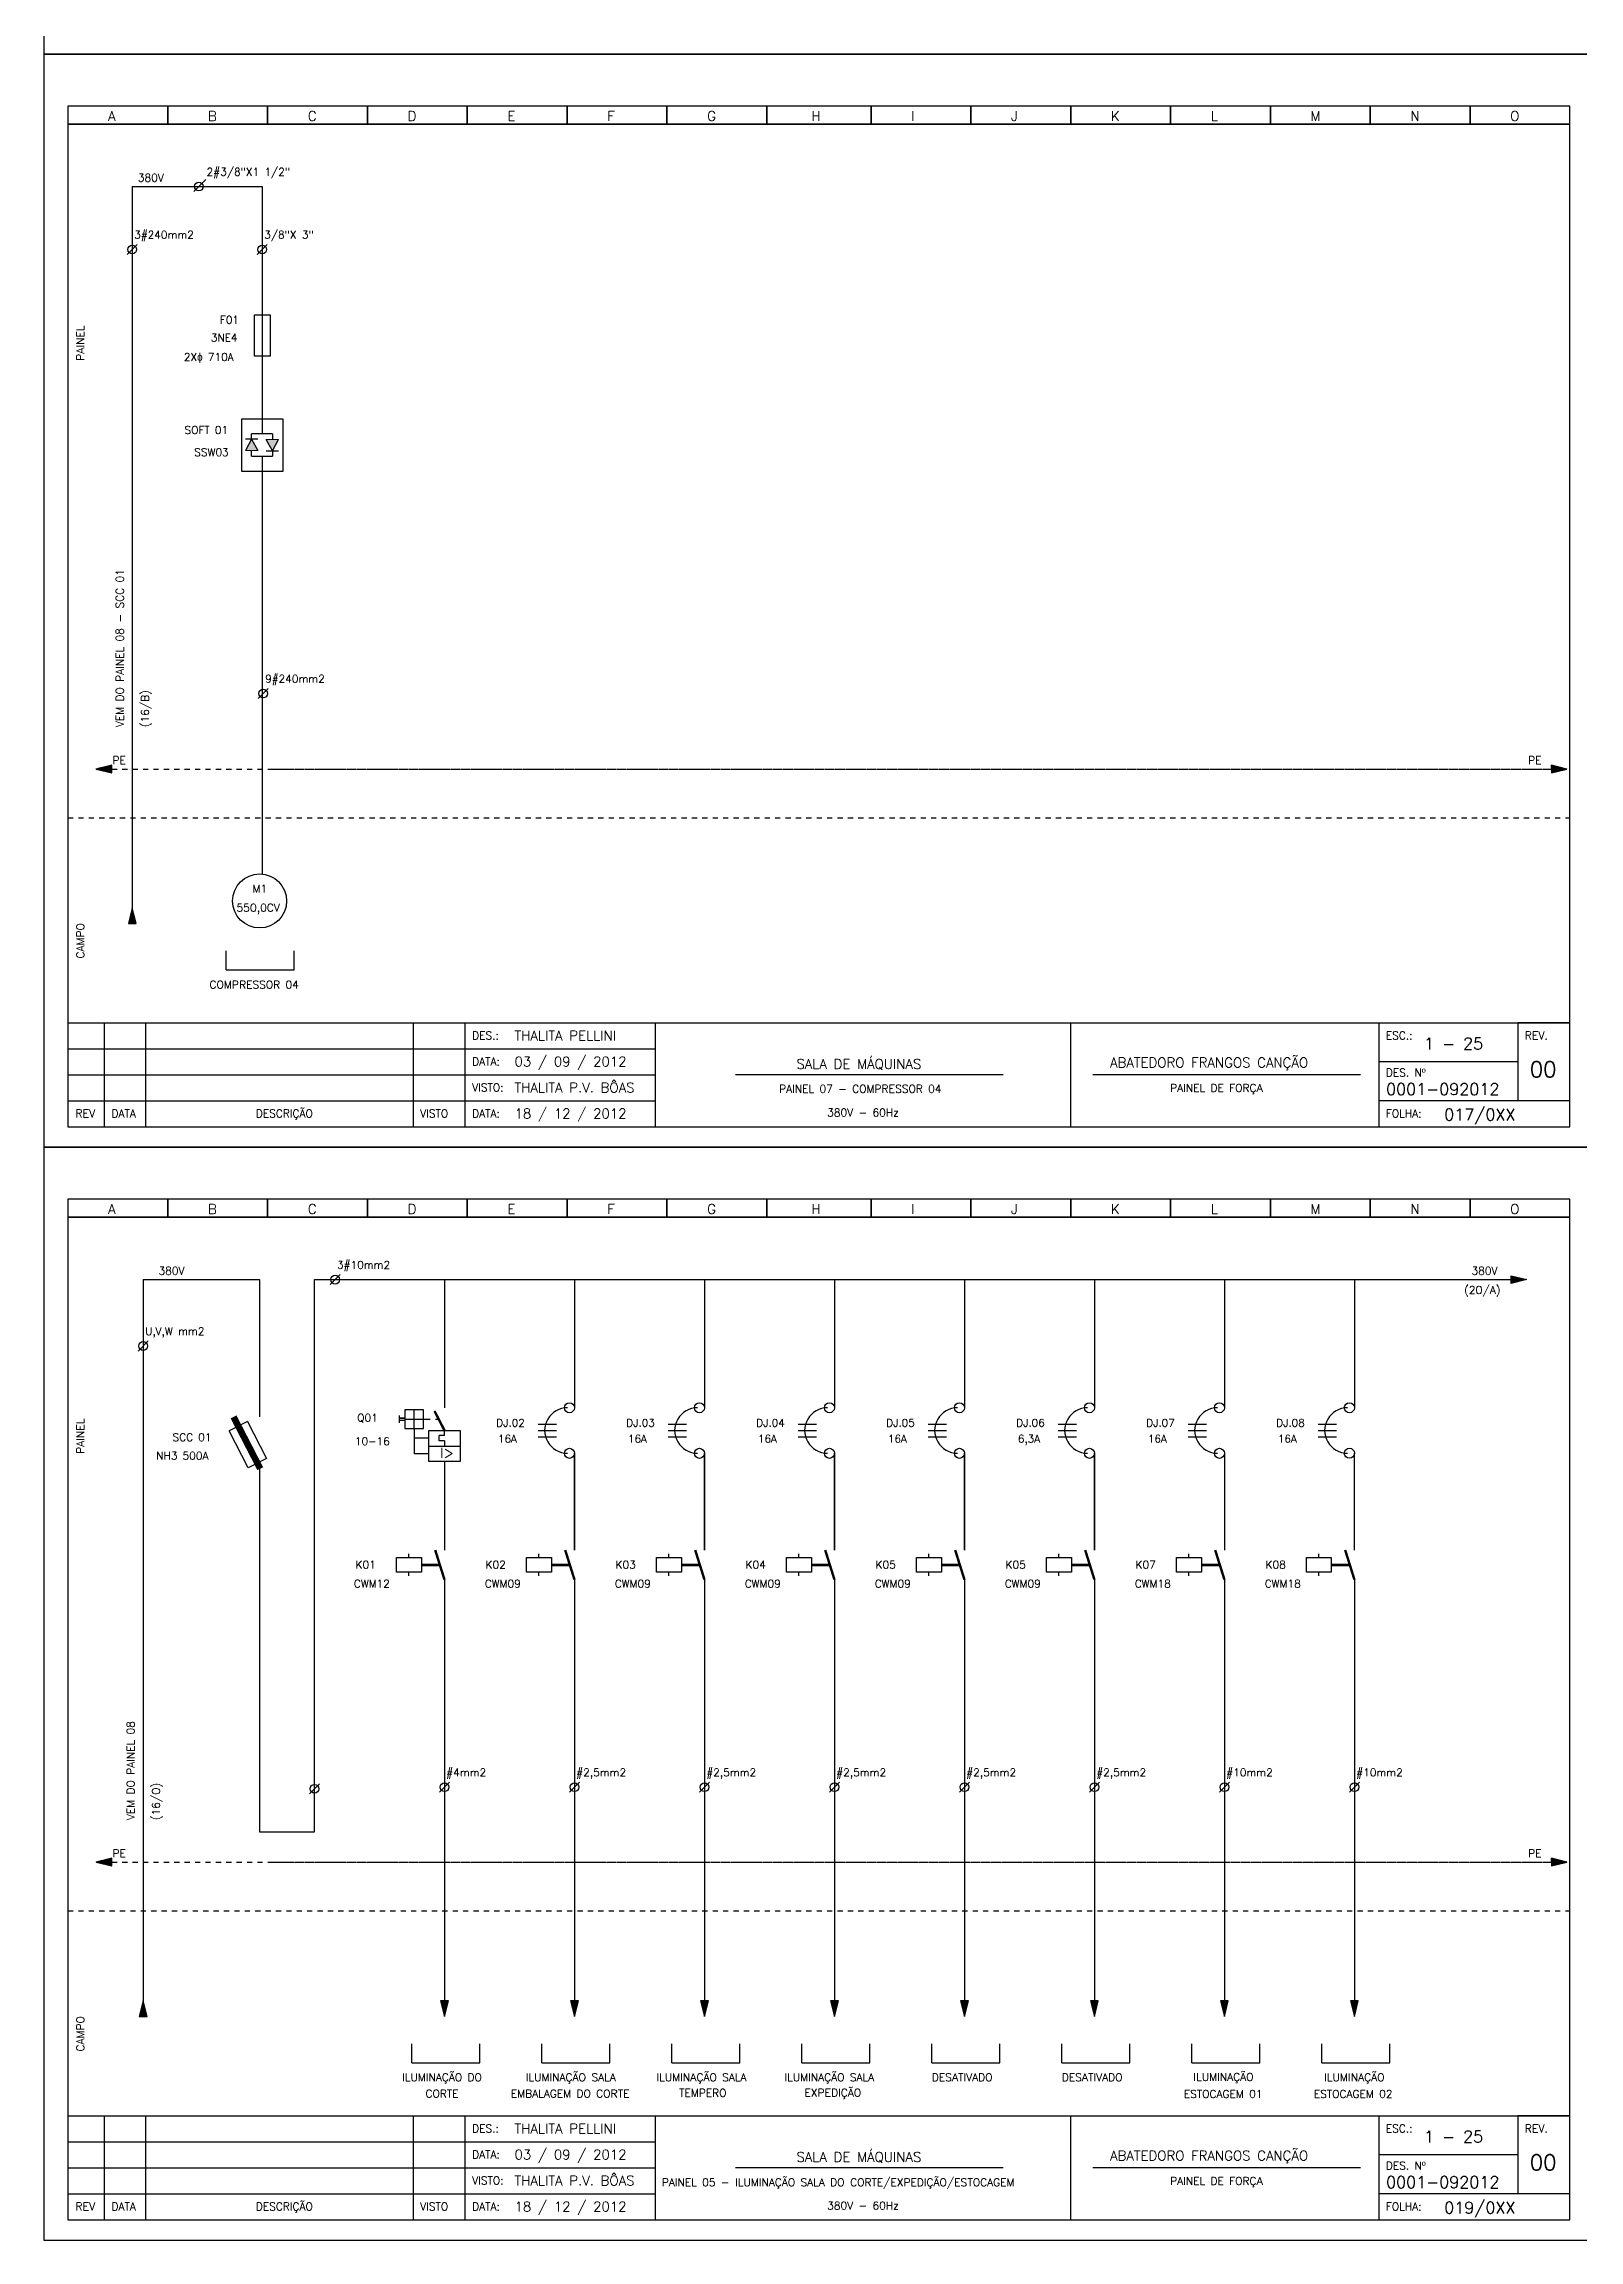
# Model space of a CAD drawing. Header units: millimetres. Extents: x 1974 to 2560, y 1429 to 1567.
# Drawn here: x 2055.23 to 2084.76, y 1470.58 to 1512.83 of the extents above; entities that cross this region are included whole.
import ezdxf

# ---------------------------------------------------------------- set-up
doc = ezdxf.new("R2010")
doc.units = ezdxf.units.MM
for name, pattern in [('DASHDOT2', [0.5, 0.25, -0.125, 0, -0.125]), ('DASHED', [0.75, 0.5, -0.25]), ('HIDDEN2', [0.1875, 0.125, -0.0625])]:
    doc.linetypes.add(name, pattern=pattern)
for name, color, linetype in [('1', 5, 'Continuous'), ('ALIMENTAÇÃO', 6, 'Continuous'), ('CONECTOR_SAK', 2, 'Continuous'), ('DISJUNTOR', 5, 'Continuous'), ('EQUIPAMENTOS', 5, 'Continuous'), ('linhas', 6, 'Continuous'), ('MARGEM', 1, 'Continuous'), ('MOTORES', 5, 'Continuous'), ('PAINEL', 7, 'Continuous'), ('soft', 5, 'Continuous'), ('TERRA', 3, 'DASHED'), ('TEXTO', 4, 'Continuous'), ('TEXTO_2', 5, 'Continuous'), ('TIMBRE', 7, 'Continuous')]:
    doc.layers.add(name, color=color, linetype=linetype)
doc.styles.add('REGUA60', font='romans.shx', dxfattribs={"height": 2})
doc.styles.add('ROMANC', font='romanc.shx', dxfattribs={"height": 0.55})
doc.styles.add('ROMANS', font='romans.shx', dxfattribs={"height": 37})

# ---------------------------------------------------------------- blocks, each defined once
blk = doc.blocks.new('soft')
at = {"layer": 'soft'}
h = blk.add_hatch(color=7, dxfattribs=at)
h.paths.add_polyline_path([(-0.206, -0.385), (-0.323, -0.602), (-0.088, -0.602)])
h.paths.add_polyline_path([(0.194, -0.609), (0.312, -0.391), (0.077, -0.391)])
for p, q in [((0.403, 0), (-0.397, 0)), ((-0.397, 0), (-0.397, -1)), ((0.403, -1), (0.403, 0)), ((-0.206, -0.385), (-0.323, -0.602)), ((-0.206, -0.385), (-0.088, -0.602)), ((0.194, -0.609), (0.077, -0.391)), ((0.194, -0.609), (0.312, -0.391)), ((-0.397, -1), (0.403, -1))]:
    blk.add_line(p, q, dxfattribs=at)
at = {"layer": 'soft', "color": 7}
for p, q in [((0, 0), (0, -0.282)), ((-0.083, -0.385), (-0.323, -0.385)), ((-0.206, -0.385), (-0.206, -0.282)), ((0.194, -0.282), (-0.206, -0.282)), ((0.194, -0.282), (0.194, -0.391)), ((-0.206, -0.711), (-0.206, -0.602)), ((-0.206, -0.711), (0.194, -0.711)), ((0, -0.711), (0, -1)), ((0.072, -0.609), (0.312, -0.609)), ((0.194, -0.609), (0.194, -0.711))]:
    blk.add_line(p, q, dxfattribs=at)
at = {"layer": 'soft', "lineweight": 20}
for p, q in [((0.312, -0.391), (0.077, -0.391)), ((-0.323, -0.602), (-0.088, -0.602))]:
    blk.add_line(p, q, dxfattribs=at)

msp = doc.modelspace()

# ---------------------------------------------------------------- hatches: boundary and pattern name
at = {"layer": 'EQUIPAMENTOS'}
for points in [[(2057.006, 1495.907), (2056.931, 1496.207), (2056.856, 1495.907)], [(2057.006, 1495.907), (2056.931, 1496.207), (2056.856, 1495.907)], [(2083.45, 1488.984), (2083.75, 1489.059), (2083.45, 1489.134)], [(2057.216, 1474.884), (2057.141, 1475.184), (2057.066, 1474.884)], [(2057.216, 1474.884), (2057.141, 1475.184), (2057.066, 1474.884)], [(2062.86, 1475.184), (2062.935, 1474.884), (2063.01, 1475.184)], [(2065.36, 1475.184), (2065.435, 1474.884), (2065.51, 1475.184)], [(2067.86, 1475.184), (2067.935, 1474.884), (2068.01, 1475.184)], [(2070.36, 1475.184), (2070.435, 1474.884), (2070.51, 1475.184)], [(2072.86, 1475.184), (2072.935, 1474.884), (2073.01, 1475.184)], [(2075.36, 1475.184), (2075.435, 1474.884), (2075.51, 1475.184)], [(2077.86, 1475.184), (2077.935, 1474.884), (2078.01, 1475.184)], [(2080.36, 1475.184), (2080.435, 1474.884), (2080.51, 1475.184)]]:
    msp.add_hatch(color=256, dxfattribs=at).paths.add_polyline_path(points)
at = {"layer": 'TERRA'}
h = msp.add_hatch(dxfattribs=at)
h.set_pattern_fill('ANSI31', color=256, scale=0.004, angle=180, style=0)
h.set_pattern_definition([(225, (2113.49248524, 1547.50084864), (0.0003535533906, -0.0003535533906), [])])
h.paths.add_polyline_path([(2056.238, 1498.881), (2056.538, 1498.881), (2056.538, 1498.956)])
h.paths.add_polyline_path([(2056.538, 1498.806), (2056.538, 1498.881), (2056.238, 1498.881)])
h = msp.add_hatch(dxfattribs=at)
h.set_pattern_fill('ANSI31', color=256, scale=0.004, style=0)
h.set_pattern_definition([(45, (2027.26803103, 1450.2612611), (-0.0003535533906, 0.0003535533906), [])])
h.paths.add_polyline_path([(2084.522, 1498.881), (2084.222, 1498.881), (2084.222, 1498.806)])
h.paths.add_polyline_path([(2084.222, 1498.956), (2084.222, 1498.881), (2084.522, 1498.881)])
h = msp.add_hatch(dxfattribs=at)
h.set_pattern_fill('ANSI31', color=256, scale=0.004, angle=180, style=0)
h.set_pattern_definition([(225, (2113.49248524, 1526.47584864), (0.0003535533906, -0.0003535533906), [])])
h.paths.add_polyline_path([(2056.238, 1477.856), (2056.538, 1477.856), (2056.538, 1477.931)])
h.paths.add_polyline_path([(2056.538, 1477.781), (2056.538, 1477.856), (2056.238, 1477.856)])
h = msp.add_hatch(dxfattribs=at)
h.set_pattern_fill('ANSI31', color=256, scale=0.004, style=0)
h.set_pattern_definition([(45, (2027.26803103, 1429.2362611), (-0.0003535533906, 0.0003535533906), [])])
h.paths.add_polyline_path([(2084.522, 1477.856), (2084.222, 1477.856), (2084.222, 1477.781)])
h.paths.add_polyline_path([(2084.222, 1477.931), (2084.222, 1477.856), (2084.522, 1477.856)])

# ---------------------------------------------------------------- linework, layer by layer
for p, q in [((2058.74, 1495.021), (2058.74, 1495.385)), ((2058.74, 1495.021), (2060.047, 1495.021)), ((2060.047, 1495.021), (2060.047, 1495.385)), ((2084.579, 1493.997), (2083.579, 1493.997)), ((2064.737, 1486.28), (2065.09, 1486.28)), ((2064.737, 1486.157), (2065.09, 1486.157)), ((2067.237, 1486.28), (2067.59, 1486.28)), ((2067.237, 1486.157), (2067.59, 1486.157)), ((2069.737, 1486.28), (2070.09, 1486.28)), ((2069.737, 1486.157), (2070.09, 1486.157)), ((2072.237, 1486.28), (2072.59, 1486.28)), ((2072.237, 1486.157), (2072.59, 1486.157)), ((2074.737, 1486.28), (2075.09, 1486.28)), ((2074.737, 1486.157), (2075.09, 1486.157)), ((2077.237, 1486.28), (2077.59, 1486.28)), ((2077.237, 1486.157), (2077.59, 1486.157)), ((2079.737, 1486.28), (2080.09, 1486.28)), ((2079.737, 1486.157), (2080.09, 1486.157)), ((2064.737, 1486.034), (2065.09, 1486.034)), ((2067.237, 1486.034), (2067.59, 1486.034)), ((2069.737, 1486.034), (2070.09, 1486.034)), ((2072.237, 1486.034), (2072.59, 1486.034)), ((2074.737, 1486.034), (2075.09, 1486.034)), ((2077.237, 1486.034), (2077.59, 1486.034)), ((2079.737, 1486.035), (2080.09, 1486.035)), ((2062.307, 1473.996), (2062.307, 1474.36)), ((2063.614, 1473.996), (2063.614, 1474.36)), ((2064.807, 1473.996), (2064.807, 1474.36)), ((2066.114, 1473.996), (2066.114, 1474.36)), ((2067.307, 1473.996), (2067.307, 1474.36)), ((2068.614, 1473.996), (2068.614, 1474.36)), ((2069.807, 1473.996), (2069.807, 1474.36)), ((2071.114, 1473.996), (2071.114, 1474.36)), ((2072.307, 1473.996), (2072.307, 1474.36)), ((2073.614, 1473.996), (2073.614, 1474.36)), ((2074.807, 1473.996), (2074.807, 1474.36)), ((2076.114, 1473.996), (2076.114, 1474.36)), ((2077.307, 1473.996), (2077.307, 1474.36)), ((2078.614, 1473.996), (2078.614, 1474.36)), ((2079.807, 1473.996), (2079.807, 1474.36)), ((2081.114, 1473.996), (2081.114, 1474.36)), ((2062.307, 1473.996), (2063.614, 1473.996)), ((2064.807, 1473.996), (2066.114, 1473.996)), ((2067.307, 1473.996), (2068.614, 1473.996)), ((2069.807, 1473.996), (2071.114, 1473.996)), ((2072.307, 1473.996), (2073.614, 1473.996)), ((2074.807, 1473.996), (2076.114, 1473.996)), ((2077.307, 1473.996), (2078.614, 1473.996)), ((2079.807, 1473.996), (2081.114, 1473.996)), ((2084.579, 1472.972), (2083.579, 1472.972))]:
    msp.add_line(p, q)
at = {"layer": '1'}
for p, q in [((2062.067, 1486.448), (2062.067, 1486.302)), ((2062.171, 1486.396), (2062.067, 1486.396)), ((2062.067, 1486.396), (2062.171, 1486.396)), ((2062.067, 1486.354), (2062.171, 1486.354)), ((2062.535, 1486.557), (2062.171, 1486.557)), ((2062.171, 1486.557), (2062.171, 1486.193)), ((2062.171, 1486.375), (2062.535, 1486.375)), ((2062.171, 1486.193), (2062.535, 1486.193)), ((2062.353, 1486.193), (2062.353, 1486.557)), ((2062.535, 1486.193), (2062.535, 1486.557))]:
    msp.add_line(p, q, dxfattribs=at)
at = {"layer": 'ALIMENTAÇÃO'}
for p, q in [((2059.431, 1510.084), (2059.431, 1505.611)), ((2059.431, 1504.611), (2059.431, 1496.86)), ((2059.376, 1489.059), (2059.376, 1486.418)), ((2060.435, 1478.436), (2060.435, 1489.059)), ((2059.376, 1485.457), (2059.376, 1478.436)), ((2059.376, 1478.436), (2060.435, 1478.436))]:
    msp.add_line(p, q, dxfattribs=at)
at = {"layer": 'ALIMENTAÇÃO', "color": 6}
for p, q in [((2062.935, 1489.059), (2062.935, 1486.595)), ((2065.435, 1489.059), (2065.435, 1486.595)), ((2067.935, 1489.059), (2067.935, 1486.595)), ((2070.435, 1489.059), (2070.435, 1486.595)), ((2072.935, 1489.059), (2072.935, 1486.595)), ((2075.435, 1489.059), (2075.435, 1486.595)), ((2077.935, 1489.059), (2077.935, 1486.578)), ((2080.435, 1489.059), (2080.435, 1486.579)), ((2062.935, 1485.557), (2062.935, 1483.852)), ((2065.435, 1485.718), (2065.435, 1483.852)), ((2067.935, 1485.718), (2067.935, 1483.852)), ((2070.435, 1485.718), (2070.435, 1483.852)), ((2072.935, 1485.718), (2072.935, 1483.852)), ((2075.435, 1485.718), (2075.435, 1483.852)), ((2077.935, 1485.718), (2077.935, 1483.852)), ((2062.935, 1483.289), (2062.935, 1475.184)), ((2065.435, 1483.289), (2065.435, 1475.184)), ((2067.935, 1483.289), (2067.935, 1475.184)), ((2070.435, 1483.289), (2070.435, 1475.184)), ((2072.935, 1483.289), (2072.935, 1475.184)), ((2075.435, 1483.289), (2075.435, 1475.184)), ((2077.935, 1483.289), (2077.935, 1475.183)), ((2080.435, 1483.289), (2080.435, 1475.184))]:
    msp.add_line(p, q, dxfattribs=at)
at = {"layer": 'CONECTOR_SAK'}
for p, q in [((2058.347, 1510.222), (2058.116, 1509.988)), ((2057.027, 1508.971), (2056.836, 1508.778)), ((2059.527, 1508.971), (2059.336, 1508.778)), ((2059.545, 1500.429), (2059.354, 1500.236)), ((2060.929, 1489.156), (2060.738, 1488.963)), ((2057.237, 1487.879), (2057.046, 1487.686)), ((2063.03, 1479.392), (2062.84, 1479.199)), ((2065.53, 1479.392), (2065.34, 1479.199)), ((2068.03, 1479.392), (2067.84, 1479.199)), ((2070.53, 1479.392), (2070.34, 1479.199)), ((2073.03, 1479.392), (2072.84, 1479.199)), ((2075.53, 1479.392), (2075.34, 1479.199)), ((2078.03, 1479.392), (2077.84, 1479.199)), ((2080.53, 1479.392), (2080.34, 1479.199)), ((2060.53, 1479.363), (2060.34, 1479.17))]:
    msp.add_line(p, q, dxfattribs=at)
for centre in [(2058.211, 1510.084), (2056.931, 1508.874), (2059.431, 1508.874), (2059.449, 1500.332), (2060.833, 1489.059), (2057.141, 1487.782), (2060.435, 1479.266), (2062.935, 1479.295), (2065.435, 1479.295), (2067.935, 1479.295), (2070.435, 1479.295), (2072.935, 1479.295), (2075.435, 1479.295), (2077.935, 1479.295), (2080.435, 1479.295)]:
    msp.add_circle(centre, 0.0846, dxfattribs=at)
at = {"layer": 'DISJUNTOR'}
for p, q in [((2062.353, 1486.193), (2062.353, 1485.707)), ((2062.936, 1486.058), (2062.936, 1486.158)), ((2062.635, 1486.007), (2062.353, 1486.007)), ((2062.636, 1485.858), (2063.236, 1485.858)), ((2062.936, 1486.058), (2062.835, 1486.058)), ((2062.835, 1485.958), (2062.835, 1486.058)), ((2062.935, 1485.958), (2062.835, 1485.958)), ((2062.935, 1485.958), (2062.935, 1485.858)), ((2062.635, 1485.707), (2062.353, 1485.707))]:
    msp.add_line(p, q, dxfattribs=at)
at = {"layer": 'DISJUNTOR', "linetype": 'HIDDEN2'}
msp.add_line((2062.535, 1486.375), (2062.834, 1486.375), dxfattribs=at)
at = {"layer": 'DISJUNTOR'}
for points, const_width in [([(2059.393, 1485.422), (2058.879, 1486.418)], 0.126), ([(2062.936, 1486.158), (2062.743, 1486.532)], 0.0472)]:
    msp.add_lwpolyline(points, dxfattribs=dict(at, const_width=const_width))
msp.add_lwpolyline([(2062.636, 1486.158), (2063.236, 1486.158), (2063.236, 1485.558), (2062.636, 1485.558)], close=True, dxfattribs=at)
for centre in [(2065.338, 1486.595), (2067.838, 1486.595), (2070.338, 1486.595), (2072.838, 1486.595), (2075.338, 1486.595), (2077.838, 1486.595), (2080.338, 1486.595), (2065.338, 1485.718), (2067.838, 1485.718), (2070.338, 1485.718), (2072.838, 1485.718), (2075.338, 1485.718), (2077.838, 1485.718), (2080.338, 1485.719)]:
    msp.add_circle(centre, 0.097, dxfattribs=at)
for centre in [(2065.3, 1486.157), (2067.8, 1486.157), (2070.3, 1486.157), (2072.8, 1486.157), (2075.3, 1486.157), (2077.8, 1486.157), (2080.3, 1486.157)]:
    msp.add_arc(centre, 0.438, 89.8656, 270.134, dxfattribs=at)
at = {"layer": 'EQUIPAMENTOS'}
for p, q in [((2056.931, 1510.084), (2059.431, 1510.084)), ((2057.141, 1489.059), (2059.376, 1489.059)), ((2060.435, 1489.059), (2083.45, 1489.059)), ((2059.148, 1486.331), (2058.793, 1486.148)), ((2059.158, 1485.437), (2058.793, 1486.148)), ((2059.148, 1486.331), (2059.514, 1485.62)), ((2059.514, 1485.62), (2059.158, 1485.437)), ((2062.253, 1483.713), (2062.253, 1483.784)), ((2064.753, 1483.713), (2064.753, 1483.784)), ((2067.253, 1483.713), (2067.253, 1483.784)), ((2069.753, 1483.713), (2069.753, 1483.784)), ((2072.253, 1483.713), (2072.253, 1483.784)), ((2074.753, 1483.713), (2074.753, 1483.784)), ((2077.253, 1483.713), (2077.253, 1483.784)), ((2079.753, 1483.713), (2079.753, 1483.785)), ((2062.253, 1483.363), (2062.253, 1483.434)), ((2062.491, 1483.583), (2062.843, 1483.583)), ((2062.491, 1483.563), (2062.849, 1483.563)), ((2064.753, 1483.363), (2064.753, 1483.434)), ((2064.991, 1483.583), (2065.343, 1483.583)), ((2064.991, 1483.563), (2065.349, 1483.563)), ((2067.253, 1483.363), (2067.253, 1483.434)), ((2067.491, 1483.583), (2067.843, 1483.583)), ((2067.491, 1483.563), (2067.849, 1483.563)), ((2069.753, 1483.363), (2069.753, 1483.434)), ((2069.991, 1483.583), (2070.343, 1483.583)), ((2069.991, 1483.563), (2070.349, 1483.563)), ((2072.253, 1483.363), (2072.253, 1483.434)), ((2072.491, 1483.583), (2072.843, 1483.583)), ((2072.491, 1483.563), (2072.849, 1483.563)), ((2074.753, 1483.363), (2074.753, 1483.434)), ((2074.991, 1483.583), (2075.343, 1483.583)), ((2074.991, 1483.563), (2075.349, 1483.563)), ((2077.253, 1483.363), (2077.253, 1483.434)), ((2077.491, 1483.583), (2077.843, 1483.583)), ((2077.491, 1483.563), (2077.849, 1483.563)), ((2079.753, 1483.363), (2079.753, 1483.434)), ((2079.991, 1483.584), (2080.343, 1483.584)), ((2079.991, 1483.563), (2080.349, 1483.563))]:
    msp.add_line(p, q, dxfattribs=at)
for points in [[(2059.281, 1507.62), (2059.581, 1507.62), (2059.581, 1506.82), (2059.281, 1506.82)], [(2062.015, 1483.434), (2062.015, 1483.713), (2062.491, 1483.713), (2062.491, 1483.434)], [(2064.515, 1483.434), (2064.515, 1483.713), (2064.991, 1483.713), (2064.991, 1483.434)], [(2067.015, 1483.434), (2067.015, 1483.713), (2067.491, 1483.713), (2067.491, 1483.434)], [(2069.515, 1483.434), (2069.515, 1483.713), (2069.991, 1483.713), (2069.991, 1483.434)], [(2072.015, 1483.434), (2072.015, 1483.713), (2072.491, 1483.713), (2072.491, 1483.434)], [(2074.515, 1483.434), (2074.515, 1483.713), (2074.991, 1483.713), (2074.991, 1483.434)], [(2077.015, 1483.434), (2077.015, 1483.713), (2077.491, 1483.713), (2077.491, 1483.434)], [(2079.515, 1483.434), (2079.515, 1483.713), (2079.991, 1483.713), (2079.991, 1483.434)]]:
    msp.add_lwpolyline(points, close=True, dxfattribs=at)
for points in [[(2057.006, 1495.907), (2056.931, 1496.207), (2056.856, 1495.907), (2057.006, 1495.907)], [(2083.45, 1489.134), (2083.75, 1489.059), (2083.45, 1488.984), (2083.45, 1489.134)], [(2057.216, 1474.884), (2057.141, 1475.184), (2057.066, 1474.884), (2057.216, 1474.884)], [(2062.86, 1475.184), (2062.935, 1474.884), (2063.01, 1475.184), (2062.86, 1475.184)], [(2065.36, 1475.184), (2065.435, 1474.884), (2065.51, 1475.184), (2065.36, 1475.184)], [(2067.86, 1475.184), (2067.935, 1474.884), (2068.01, 1475.184), (2067.86, 1475.184)], [(2070.36, 1475.184), (2070.435, 1474.884), (2070.51, 1475.184), (2070.36, 1475.184)], [(2072.86, 1475.184), (2072.935, 1474.884), (2073.01, 1475.184), (2072.86, 1475.184)], [(2075.36, 1475.184), (2075.435, 1474.884), (2075.51, 1475.184), (2075.36, 1475.184)], [(2077.86, 1475.184), (2077.935, 1474.884), (2078.01, 1475.184), (2077.86, 1475.184)], [(2080.36, 1475.184), (2080.435, 1474.884), (2080.51, 1475.184), (2080.36, 1475.184)]]:
    msp.add_lwpolyline(points, dxfattribs=at)
at = {"layer": 'EQUIPAMENTOS', "const_width": 0.0472}
for points in [[(2062.935, 1483.289), (2062.757, 1483.857)], [(2065.435, 1483.289), (2065.257, 1483.857)], [(2067.935, 1483.289), (2067.757, 1483.857)], [(2070.435, 1483.289), (2070.257, 1483.857)], [(2072.935, 1483.289), (2072.757, 1483.857)], [(2075.435, 1483.289), (2075.257, 1483.857)], [(2077.935, 1483.289), (2077.757, 1483.857)], [(2080.435, 1483.289), (2080.257, 1483.858)]]:
    msp.add_lwpolyline(points, dxfattribs=at)
at = {"layer": 'linhas', "color": 6}
for p, q in [((2065.435, 1483.856), (2065.435, 1485.718)), ((2067.935, 1483.855), (2067.935, 1485.718)), ((2070.435, 1483.854), (2070.435, 1485.718)), ((2072.935, 1483.854), (2072.935, 1485.718)), ((2075.435, 1483.854), (2075.435, 1485.718)), ((2080.435, 1483.853), (2080.435, 1485.719))]:
    msp.add_line(p, q, dxfattribs=at)
at = {"layer": 'MARGEM', "color": 7}
for points in [[(2055.232, 1512.634), (2084.932, 1512.634), (2084.932, 1533.659), (2055.232, 1533.659)], [(2055.232, 1491.609), (2084.932, 1491.609), (2084.932, 1512.634), (2055.232, 1512.634)], [(2055.232, 1470.584), (2084.932, 1470.584), (2084.932, 1491.609), (2055.232, 1491.609)]]:
    msp.add_lwpolyline(points, close=True, dxfattribs=at)
at = {"layer": 'MOTORES'}
msp.add_circle((2059.38, 1496.343), 0.519, dxfattribs=at)
at = {"layer": 'PAINEL', "color": 12, "linetype": 'HIDDEN2', "ltscale": 0.005}
for p, q in [((2055.694, 1497.941), (2084.579, 1497.941)), ((2055.694, 1476.916), (2084.579, 1476.916))]:
    msp.add_line(p, q, dxfattribs=at)
at = {"layer": 'soft'}
for p, q in [((2056.931, 1510.084), (2056.931, 1496.207)), ((2057.141, 1489.059), (2057.141, 1475.184))]:
    msp.add_line(p, q, dxfattribs=at)
at = {"layer": 'TERRA', "linetype": 'DASHDOT2', "ltscale": 0.0025}
for p, q in [((2056.538, 1498.881), (2084.222, 1498.881)), ((2056.538, 1498.881), (2084.222, 1498.881)), ((2059.649, 1498.881), (2084.522, 1498.881)), ((2056.538, 1477.856), (2084.222, 1477.856)), ((2056.538, 1477.856), (2084.222, 1477.856)), ((2059.649, 1477.856), (2084.522, 1477.856))]:
    msp.add_line(p, q, dxfattribs=at)
at = {"layer": 'TERRA'}
for points in [[(2056.538, 1498.956), (2056.238, 1498.881), (2056.538, 1498.806), (2056.538, 1498.956)], [(2056.538, 1498.956), (2056.238, 1498.881), (2056.538, 1498.806), (2056.538, 1498.956)], [(2084.222, 1498.806), (2084.522, 1498.881), (2084.222, 1498.956), (2084.222, 1498.806)], [(2084.222, 1498.806), (2084.522, 1498.881), (2084.222, 1498.956), (2084.222, 1498.806)], [(2056.538, 1477.931), (2056.238, 1477.856), (2056.538, 1477.781), (2056.538, 1477.931)], [(2056.538, 1477.931), (2056.238, 1477.856), (2056.538, 1477.781), (2056.538, 1477.931)], [(2084.222, 1477.781), (2084.522, 1477.856), (2084.222, 1477.931), (2084.222, 1477.781)], [(2084.222, 1477.781), (2084.522, 1477.856), (2084.222, 1477.931), (2084.222, 1477.781)]]:
    msp.add_lwpolyline(points, dxfattribs=at)
at = {"layer": 'TIMBRE', "color": 12}
for p, q in [((2084.579, 1511.634), (2055.694, 1511.634)), ((2084.579, 1490.609), (2055.694, 1490.609))]:
    msp.add_line(p, q, dxfattribs=at)
at = {"layer": 'TIMBRE'}
for p, q in [((2055.694, 1493.997), (2084.579, 1493.997)), ((2056.394, 1491.997), (2056.394, 1493.997)), ((2057.194, 1491.997), (2057.194, 1493.997)), ((2062.332, 1493.997), (2062.332, 1491.997)), ((2063.332, 1491.997), (2063.332, 1493.997)), ((2066.985, 1493.997), (2066.985, 1491.997)), ((2074.975, 1493.997), (2074.975, 1491.997)), ((2080.903, 1493.997), (2080.903, 1491.997)), ((2083.579, 1493.997), (2083.579, 1492.497)), ((2055.694, 1493.497), (2066.985, 1493.497)), ((2055.694, 1492.997), (2066.985, 1492.997)), ((2073.679, 1492.997), (2068.535, 1492.997)), ((2080.55, 1492.997), (2075.407, 1492.997)), ((2083.579, 1493.247), (2080.903, 1493.247)), ((2055.694, 1492.497), (2066.985, 1492.497)), ((2084.579, 1492.497), (2080.903, 1492.497)), ((2055.694, 1472.972), (2084.579, 1472.972)), ((2056.394, 1470.972), (2056.394, 1472.972)), ((2057.194, 1470.972), (2057.194, 1472.972)), ((2062.332, 1472.972), (2062.332, 1470.972)), ((2063.332, 1470.972), (2063.332, 1472.972)), ((2066.985, 1472.972), (2066.985, 1470.972)), ((2074.975, 1472.972), (2074.975, 1470.972)), ((2080.903, 1472.972), (2080.903, 1470.972)), ((2083.579, 1472.972), (2083.579, 1471.472)), ((2055.694, 1472.472), (2066.985, 1472.472)), ((2083.579, 1472.222), (2080.903, 1472.222)), ((2055.694, 1471.972), (2066.985, 1471.972)), ((2073.679, 1471.972), (2068.535, 1471.972)), ((2080.55, 1471.972), (2075.407, 1471.972)), ((2055.694, 1471.472), (2066.985, 1471.472)), ((2084.579, 1471.472), (2080.903, 1471.472))]:
    msp.add_line(p, q, dxfattribs=at)
at = {"layer": 'TIMBRE', "color": 12}
for points in [[(2055.694, 1511.284), (2057.614, 1511.284), (2057.614, 1511.634), (2055.694, 1511.634)], [(2057.614, 1511.284), (2059.534, 1511.284), (2059.534, 1511.634), (2057.614, 1511.634)], [(2059.534, 1511.284), (2061.454, 1511.284), (2061.454, 1511.634), (2059.534, 1511.634)], [(2061.454, 1511.284), (2063.374, 1511.284), (2063.374, 1511.634), (2061.454, 1511.634)], [(2063.374, 1511.284), (2065.294, 1511.284), (2065.294, 1511.634), (2063.374, 1511.634)], [(2065.294, 1511.284), (2067.214, 1511.284), (2067.214, 1511.634), (2065.294, 1511.634)], [(2067.214, 1511.284), (2069.134, 1511.284), (2069.134, 1511.634), (2067.214, 1511.634)], [(2069.134, 1511.284), (2071.139, 1511.284), (2071.139, 1511.634), (2069.134, 1511.634)], [(2071.139, 1511.284), (2073.059, 1511.284), (2073.059, 1511.634), (2071.139, 1511.634)], [(2073.059, 1511.284), (2074.979, 1511.284), (2074.979, 1511.634), (2073.059, 1511.634)], [(2074.979, 1511.284), (2076.899, 1511.284), (2076.899, 1511.634), (2074.979, 1511.634)], [(2076.899, 1511.284), (2078.819, 1511.284), (2078.819, 1511.634), (2076.899, 1511.634)], [(2078.819, 1511.284), (2080.739, 1511.284), (2080.739, 1511.634), (2078.819, 1511.634)], [(2080.739, 1511.284), (2082.659, 1511.284), (2082.659, 1511.634), (2080.739, 1511.634)], [(2082.659, 1511.284), (2084.579, 1511.284), (2084.579, 1511.634), (2082.659, 1511.634)], [(2055.694, 1491.997), (2084.579, 1491.997), (2084.579, 1511.284), (2055.694, 1511.284)], [(2055.694, 1490.259), (2057.614, 1490.259), (2057.614, 1490.609), (2055.694, 1490.609)], [(2057.614, 1490.259), (2059.534, 1490.259), (2059.534, 1490.609), (2057.614, 1490.609)], [(2059.534, 1490.259), (2061.454, 1490.259), (2061.454, 1490.609), (2059.534, 1490.609)], [(2061.454, 1490.259), (2063.374, 1490.259), (2063.374, 1490.609), (2061.454, 1490.609)], [(2063.374, 1490.259), (2065.294, 1490.259), (2065.294, 1490.609), (2063.374, 1490.609)], [(2065.294, 1490.259), (2067.214, 1490.259), (2067.214, 1490.609), (2065.294, 1490.609)], [(2067.214, 1490.259), (2069.134, 1490.259), (2069.134, 1490.609), (2067.214, 1490.609)], [(2069.134, 1490.259), (2071.139, 1490.259), (2071.139, 1490.609), (2069.134, 1490.609)], [(2071.139, 1490.259), (2073.059, 1490.259), (2073.059, 1490.609), (2071.139, 1490.609)], [(2073.059, 1490.259), (2074.979, 1490.259), (2074.979, 1490.609), (2073.059, 1490.609)], [(2074.979, 1490.259), (2076.899, 1490.259), (2076.899, 1490.609), (2074.979, 1490.609)], [(2076.899, 1490.259), (2078.819, 1490.259), (2078.819, 1490.609), (2076.899, 1490.609)], [(2078.819, 1490.259), (2080.739, 1490.259), (2080.739, 1490.609), (2078.819, 1490.609)], [(2080.739, 1490.259), (2082.659, 1490.259), (2082.659, 1490.609), (2080.739, 1490.609)], [(2082.659, 1490.259), (2084.579, 1490.259), (2084.579, 1490.609), (2082.659, 1490.609)], [(2055.694, 1470.972), (2084.579, 1470.972), (2084.579, 1490.259), (2055.694, 1490.259)]]:
    msp.add_lwpolyline(points, close=True, dxfattribs=at)

# ---------------------------------------------------------------- block references
at = {"layer": 'soft'}
msp.add_blockref('soft', (2059.431, 1505.611), dxfattribs=at)

# ---------------------------------------------------------------- texts
at = {"style": 'ROMANS'}
for s, p in [('ESC.:', (2081.039, 1493.68)), ('REV.', (2083.715, 1493.68)), ('DES. Nº', (2081.039, 1492.967)), ('PAINEL 07 - COMPRESSOR 04', (2069.369, 1492.654)), ('PAINEL DE FORÇA', (2076.89, 1492.671)), ('380V - 60Hz', (2070.293, 1492.198)), ('FOLHA:', (2081.039, 1492.18)), ('ESC.:', (2081.039, 1472.655)), ('REV.', (2083.715, 1472.655)), ('PAINEL 05 - ILUMINAÇÃO SALA DO CORTE/EXPEDIÇÃO/ESTOCAGEM', (2067.115, 1471.62)), ('PAINEL DE FORÇA', (2076.89, 1471.646)), ('DES. Nº', (2081.039, 1471.942)), ('380V - 60Hz', (2070.293, 1471.173)), ('FOLHA:', (2081.039, 1471.155))]:
    msp.add_text(s, height=0.15, dxfattribs=at).set_placement(p)
at = {"layer": 'TEXTO'}
for s, height, style, p in [('A', 0.188, 'ROMANS', (2056.467, 1511.347)), ('B', 0.188, 'ROMANS', (2058.387, 1511.347)), ('C', 0.188, 'ROMANS', (2060.307, 1511.347)), ('D', 0.188, 'ROMANS', (2062.227, 1511.347)), ('E', 0.188, 'ROMANS', (2064.147, 1511.347)), ('F', 0.188, 'ROMANS', (2066.067, 1511.347)), ('G', 0.188, 'ROMANS', (2067.987, 1511.347)), ('H', 0.188, 'ROMANS', (2069.991, 1511.347)), ('I', 0.188, 'ROMANS', (2071.911, 1511.347)), ('J', 0.188, 'ROMANS', (2073.831, 1511.347)), ('K', 0.188, 'ROMANS', (2075.751, 1511.347)), ('L', 0.188, 'ROMANS', (2077.671, 1511.347)), ('M', 0.188, 'ROMANS', (2079.591, 1511.347)), ('N', 0.188, 'ROMANS', (2081.511, 1511.347)), ('O', 0.188, 'ROMANS', (2083.431, 1511.347)), ('380V', 0.15, 'ROMANS', (2057.036, 1510.178)), ('2#3/8"X1 1/2"', 0.148, 'ROMANS', (2058.362, 1510.294)), ('3#240mm2', 0.148, 'ROMANS', (2056.968, 1509.084)), ('3/8"X 3"', 0.148, 'ROMANS', (2059.468, 1509.084)), ('F01', 0.148, 'ROMANS', (2058.615, 1507.447)), ('2Xɸ 710A', 0.148, 'ROMANS', (2057.924, 1506.733)), ('3NE4', 0.148, 'ROMANS', (2058.442, 1507.105)), ('SOFT 01', 0.148, 'ROMANS', (2057.937, 1505.327)), ('SSW03', 0.148, 'ROMANS', (2058.124, 1504.901)), ('9#240mm2', 0.148, 'ROMANS', (2059.486, 1500.542)), ('PE', 0.15, 'ROMANS', (2056.55, 1498.975)), ('PE', 0.15, 'ROMANS', (2083.777, 1498.975)), ('550,0CV', 0.15, 'REGUA60', (2058.938, 1496.137)), ('M1', 0.15, 'REGUA60', (2059.243, 1496.506)), ('COMPRESSOR 04', 0.15, 'REGUA60', (2058.418, 1494.659)), ('THALITA PELLINI', 0.1875, 'ROMANS', (2064.283, 1493.66)), ('03 / 09 / 2012', 0.1875, 'ROMANS', (2064.283, 1493.16)), ('THALITA P.V. BÔAS', 0.1875, 'ROMANS', (2064.283, 1492.66)), ('18 / 12 / 2012', 0.1875, 'ROMANS', (2064.283, 1492.16)), ('A', 0.188, 'ROMANS', (2056.467, 1490.322)), ('B', 0.188, 'ROMANS', (2058.387, 1490.322)), ('C', 0.188, 'ROMANS', (2060.307, 1490.322)), ('D', 0.188, 'ROMANS', (2062.227, 1490.322)), ('E', 0.188, 'ROMANS', (2064.147, 1490.322)), ('F', 0.188, 'ROMANS', (2066.067, 1490.322)), ('G', 0.188, 'ROMANS', (2067.987, 1490.322)), ('H', 0.188, 'ROMANS', (2069.991, 1490.322)), ('I', 0.188, 'ROMANS', (2071.911, 1490.322)), ('J', 0.188, 'ROMANS', (2073.831, 1490.322)), ('K', 0.188, 'ROMANS', (2075.751, 1490.322)), ('L', 0.188, 'ROMANS', (2077.671, 1490.322)), ('M', 0.188, 'ROMANS', (2079.591, 1490.322)), ('N', 0.188, 'ROMANS', (2081.511, 1490.322)), ('O', 0.188, 'ROMANS', (2083.431, 1490.322)), ('380V', 0.15, 'ROMANS', (2057.436, 1489.153)), ('3#10mm2', 0.148, 'ROMANS', (2060.869, 1489.269)), ('380V', 0.15, 'ROMANS', (2082.687, 1489.153)), ('(20/A)', 0.15, 'ROMANS', (2082.548, 1488.784)), ('U,V,W mm2', 0.148, 'ROMANS', (2057.178, 1487.992)), ('Q01', 0.148, 'ROMANS', (2061.259, 1486.328)), ('DJ.02', 0.148, 'ROMANS', (2063.93, 1486.23)), ('DJ.03', 0.148, 'ROMANS', (2066.43, 1486.23)), ('DJ.04', 0.148, 'ROMANS', (2068.93, 1486.23)), ('DJ.05', 0.148, 'ROMANS', (2071.43, 1486.23)), ('DJ.06', 0.148, 'ROMANS', (2073.93, 1486.23)), ('DJ.07', 0.148, 'ROMANS', (2076.43, 1486.23)), ('DJ.08', 0.148, 'ROMANS', (2078.93, 1486.23)), ('NH3 500A', 0.148, 'ROMANS', (2057.392, 1485.596)), ('SCC 01', 0.148, 'ROMANS', (2057.707, 1485.954)), ('10-16', 0.148, 'ROMANS', (2061.212, 1485.876)), ('16A', 0.148, 'ROMANS', (2063.961, 1485.923)), ('16A', 0.148, 'ROMANS', (2066.461, 1485.923)), ('16A', 0.148, 'ROMANS', (2068.961, 1485.923)), ('16A', 0.148, 'ROMANS', (2071.461, 1485.923)), ('6,3A', 0.148, 'ROMANS', (2073.961, 1485.923)), ('16A', 0.148, 'ROMANS', (2076.461, 1485.923)), ('16A', 0.148, 'ROMANS', (2078.961, 1485.923)), ('K01', 0.148, 'ROMANS', (2061.226, 1483.502)), ('K02', 0.148, 'ROMANS', (2063.726, 1483.502)), ('K03', 0.148, 'ROMANS', (2066.226, 1483.502)), ('K04', 0.148, 'ROMANS', (2068.726, 1483.502)), ('K05', 0.148, 'ROMANS', (2071.226, 1483.502)), ('K05', 0.148, 'ROMANS', (2073.726, 1483.502)), ('K07', 0.148, 'ROMANS', (2076.226, 1483.502)), ('K08', 0.148, 'ROMANS', (2078.726, 1483.502)), ('CWM12', 0.148, 'ROMANS', (2061.193, 1483.136)), ('CWM09', 0.148, 'ROMANS', (2063.71, 1483.136)), ('CWM09', 0.148, 'ROMANS', (2066.21, 1483.136)), ('CWM09', 0.148, 'ROMANS', (2068.71, 1483.136)), ('CWM09', 0.148, 'ROMANS', (2071.21, 1483.136)), ('CWM09', 0.148, 'ROMANS', (2073.71, 1483.136)), ('CWM18', 0.148, 'ROMANS', (2076.21, 1483.136)), ('CWM18', 0.148, 'ROMANS', (2078.71, 1483.136)), ('#4mm2', 0.148, 'ROMANS', (2062.971, 1479.505)), ('#2,5mm2', 0.148, 'ROMANS', (2065.471, 1479.505)), ('#2,5mm2', 0.148, 'ROMANS', (2067.972, 1479.505)), ('#2,5mm2', 0.148, 'ROMANS', (2070.471, 1479.505)), ('#2,5mm2', 0.148, 'ROMANS', (2072.971, 1479.505)), ('#2,5mm2', 0.148, 'ROMANS', (2075.472, 1479.505)), ('#10mm2', 0.148, 'ROMANS', (2077.971, 1479.505)), ('#10mm2', 0.148, 'ROMANS', (2080.471, 1479.505)), ('PE', 0.15, 'ROMANS', (2056.55, 1477.95)), ('PE', 0.15, 'ROMANS', (2083.777, 1477.95)), ('ILUMINAÇÃO DO', 0.15, 'REGUA60', (2062.12, 1473.641)), ('CORTE', 0.15, 'REGUA60', (2062.568, 1473.327)), ('EMBALAGEM DO CORTE', 0.15, 'REGUA60', (2064.209, 1473.327)), ('ILUMINAÇÃO SALA', 0.15, 'REGUA60', (2064.5, 1473.641)), ('ILUMINAÇÃO SALA', 0.15, 'REGUA60', (2067.014, 1473.641)), ('TEMPERO', 0.15, 'REGUA60', (2067.446, 1473.341)), ('ILUMINAÇÃO SALA', 0.15, 'REGUA60', (2069.472, 1473.641)), ('EXPEDIÇÃO', 0.15, 'REGUA60', (2069.861, 1473.343)), ('DESATIVADO', 0.15, 'REGUA60', (2072.31, 1473.641)), ('DESATIVADO', 0.15, 'REGUA60', (2074.81, 1473.641)), ('ESTOCAGEM 01', 0.15, 'REGUA60', (2077.152, 1473.321)), ('ILUMINAÇÃO', 0.15, 'REGUA60', (2077.337, 1473.647)), ('ESTOCAGEM 02', 0.15, 'REGUA60', (2079.652, 1473.321)), ('ILUMINAÇÃO', 0.15, 'REGUA60', (2079.855, 1473.641)), ('THALITA PELLINI', 0.1875, 'ROMANS', (2064.283, 1472.635)), ('03 / 09 / 2012', 0.1875, 'ROMANS', (2064.283, 1472.135)), ('THALITA P.V. BÔAS', 0.1875, 'ROMANS', (2064.283, 1471.635)), ('18 / 12 / 2012', 0.1875, 'ROMANS', (2064.283, 1471.135))]:
    msp.add_text(s, height=height, dxfattribs=dict(at, style=style)).set_placement(p)
at = {"layer": 'TEXTO', "style": 'REGUA60'}
for s, p in [('PAINEL', (2056.009, 1506.735)), ('VEM DO PAINEL 08 - SCC 01 ', (2056.767, 1499.684)), ('(16/B)', (2057.251, 1499.684)), ('CAMPO', (2056.009, 1495.234)), ('PAINEL', (2056.009, 1485.71)), ('VEM DO PAINEL 08', (2056.976, 1478.659)), ('(16/O)', (2057.461, 1478.659)), ('CAMPO', (2056.009, 1474.209))]:
    msp.add_text(s, height=0.15, rotation=90, dxfattribs=at).set_placement(p)
at = {"layer": 'TEXTO', "color": 150, "style": 'ROMANS'}
for s, height, p in [('DES.:', 0.15, (2063.469, 1493.68)), ('DATA:', 0.15, (2063.469, 1493.18)), ('1 - 25', 0.225, (2081.773, 1493.487)), ('00', 0.3, (2083.806, 1492.953)), ('VISTO:', 0.15, (2063.469, 1492.68)), ('0001-092012', 0.225, (2081.044, 1492.611)), ('REV', 0.15, (2055.842, 1492.18)), ('DATA', 0.15, (2056.53, 1492.18)), ('DESCRIÇÃO', 0.15, (2059.306, 1492.18)), ('VISTO', 0.15, (2062.469, 1492.18)), ('DATA:', 0.15, (2063.469, 1492.18)), ('017/0XX', 0.225, (2082.162, 1492.121)), ('DES.:', 0.15, (2063.469, 1472.655)), ('1 - 25', 0.225, (2081.773, 1472.462)), ('DATA:', 0.15, (2063.469, 1472.155)), ('00', 0.3, (2083.806, 1471.928)), ('VISTO:', 0.15, (2063.469, 1471.655)), ('0001-092012', 0.225, (2081.044, 1471.586)), ('019/0XX', 0.225, (2082.162, 1471.096)), ('REV', 0.15, (2055.842, 1471.155)), ('DATA', 0.15, (2056.53, 1471.155)), ('DESCRIÇÃO', 0.15, (2059.306, 1471.155)), ('VISTO', 0.15, (2062.469, 1471.155)), ('DATA:', 0.15, (2063.469, 1471.155))]:
    msp.add_text(s, height=height, dxfattribs=at).set_placement(p)
at = {"layer": 'TEXTO_2'}
for s, height, style, p in [('SALA DE MÁQUINAS', 0.1875, 'ROMANC', (2069.704, 1493.113)), ('ABATEDORO FRANGOS CANÇÃO', 0.1875, 'ROMANC', (2075.736, 1493.141)), ('I>', 0.1927, 'REGUA60', (2062.851, 1485.632)), ('SALA DE MÁQUINAS', 0.1875, 'ROMANC', (2069.704, 1472.088)), ('ABATEDORO FRANGOS CANÇÃO', 0.1875, 'ROMANC', (2075.736, 1472.116))]:
    msp.add_text(s, height=height, dxfattribs=dict(at, style=style)).set_placement(p)

doc.saveas('drawing.dxf')
